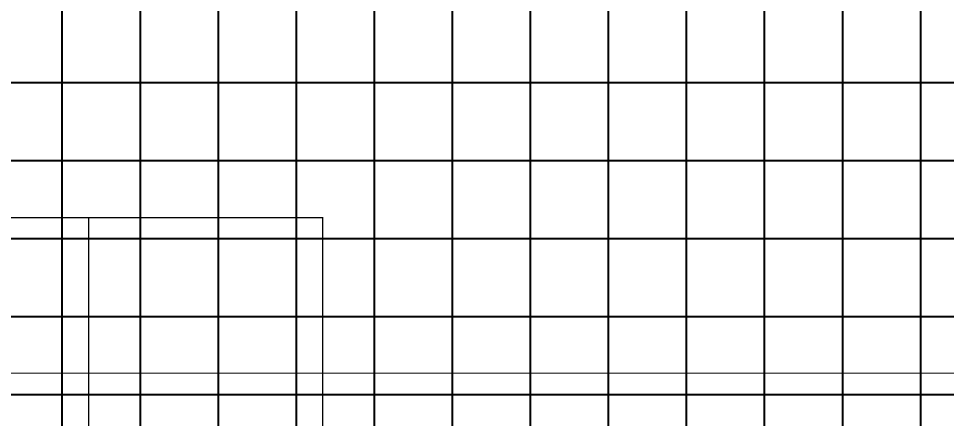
# Model space of a CAD drawing. Header units: inches. Extents: x -510941 to -412686, y 28816 to 74699.
# Drawn here: x -497011 to -493444, y 49385 to 50923 of the extents above; entities that cross this region are included whole.
import ezdxf

# ---------------------------------------------------------------- set-up
doc = ezdxf.new("R2010")
doc.units = ezdxf.units.IN
doc.header["$MEASUREMENT"] = 0
for name, color, linetype in [('00 carrelage', 7, 'Continuous'), ('00 cotations', 7, 'Continuous'), ('00 équipements siretec', 7, 'Continuous')]:
    doc.layers.add(name, color=color, linetype=linetype)
doc.styles.get("Standard").update_dxf_attribs({"font": 'txt', "bigfont": 'BIGFONT.SHX'})
doc.dimstyles.new('Dimstyle_29', dxfattribs={"dimtxt": 100, "dimasz": 85.5, "dimexe": 0.18, "dimexo": 0, "dimgap": 0.09, "dimtad": 1, "dimtih": 1, "dimtoh": 1, "dimlfac": 0.001, "dimzin": 0, "dimdsep": 46, "dimtxsty": 'Standard', "dimblk": 'ARROWHEAD_11', "dimblk1": 'ARROWHEAD_11', "dimblk2": 'ARROWHEAD_11', "dimcen": 0.09, "dimclrd": 7, "dimclre": 7, "dimclrt": 7, "dimadec": 1, "dimazin": 0, "dimtfac": 1, "dimtdec": 4, "dimtmove": 0, "dimatfit": 3, "dimfxl": 1, "dimtolj": 1, "dimtzin": 0, "dimarcsym": 0})

# ---------------------------------------------------------------- blocks, each defined once
blk = doc.blocks.new('*D384')
at = {"layer": '00 cotations', "color": 7, "linetype": 'Continuous', "const_width": 5}
for points in [[(-503438.3, 49581.9), (-503438.3, 49643.8)], [(-492945.5, 49581.9), (-492945.5, 49643.8)], [(-503483.3, 49559.4), (-503460.8, 49559.4)], [(-503415.8, 49559.4), (-492968, 49559.4)], [(-503438.3, 49475), (-503438.3, 49536.9)], [(-492945.5, 49475), (-492945.5, 49536.9)]]:
    blk.add_lwpolyline(points, dxfattribs=at)
at = {"layer": '00 cotations', "color": 7, "linetype": 'Continuous'}
for points, const_width in [([(-503460.8, 49559.4, 1), (-503415.8, 49559.4, 1)], 5), ([(-492968, 49559.4, 1), (-492923, 49559.4, 1)], 5), ([(-503449.5, 49559.4, 1), (-503427, 49559.4, 1)], 22.5), ([(-492956.8, 49559.4, 1), (-492934.3, 49559.4, 1)], 22.5)]:
    blk.add_lwpolyline(points, format="xyb", close=True, dxfattribs=dict(at, const_width=const_width))
at = {"layer": '00 cotations', "color": 7, "insert": (-498363.5, 49679.4), "char_height": 100, "attachment_point": 1}
blk.add_mtext('\\A1;{\\Ftxt.shx|c0;10,49}', dxfattribs=at)
blk = doc.blocks.new('ARROWHEAD_11')
at = {"color": 0, "linetype": 'Continuous'}
blk.add_line((0, 0), (-1, 0), dxfattribs=at)
at = {"color": 0, "linetype": 'Continuous', "const_width": 0.25}
blk.add_lwpolyline([(-0.125, 0, 1), (0.125, 0, 1)], format="xyb", close=True, dxfattribs=at)

msp = doc.modelspace()

# ---------------------------------------------------------------- hatches: boundary and pattern name
at = {"layer": '00 carrelage'}
h = msp.add_hatch(dxfattribs=at)
h.set_pattern_fill('DALLAGE_30_CM_', color=120, style=0, pattern_type=2)
h.set_pattern_definition([(0, (-497743.27, 47077.02), (0, 300), []), (90, (-497743.27, 47077.02), (-300, 0), [])])
h.paths.add_polyline_path([(-503438.267, 43176.801), (-492945.519, 43176.801), (-492945.519, 49072.489), (-492048.267, 49072.489), (-492048.267, 50977.245), (-503438.267, 50977.245)], flags=0)

# ---------------------------------------------------------------- linework, layer by layer
at = {"layer": '00 équipements siretec', "color": 7, "linetype": 'Continuous', "const_width": 5}
for points in [[(-497641.671, 50157.464), (-497641.671, 46157.464), (-496741.671, 46157.464), (-496741.671, 50157.464)], [(-496741.671, 50157.464), (-496741.671, 46157.464), (-495841.671, 46157.464), (-495841.671, 50157.464)]]:
    msp.add_lwpolyline(points, close=True, dxfattribs=at)

# ---------------------------------------------------------------- dimensions: what is measured, and where the dimension line sits
at = {"layer": '00 cotations', "color": 7, "linetype": 'Continuous'}
dim = msp.add_linear_dim(base=(-492945.519, 49559.389), p1=(-503438.267, 50976.801), p2=(-492945.519, 49072.489), dimstyle='Dimstyle_29', dxfattribs=at)
dim.commit()
dim.dimension.update_dxf_attribs({"geometry": '*D384', "text_midpoint": (-498191.893, 49629.389)})

doc.saveas('drawing.dxf')
